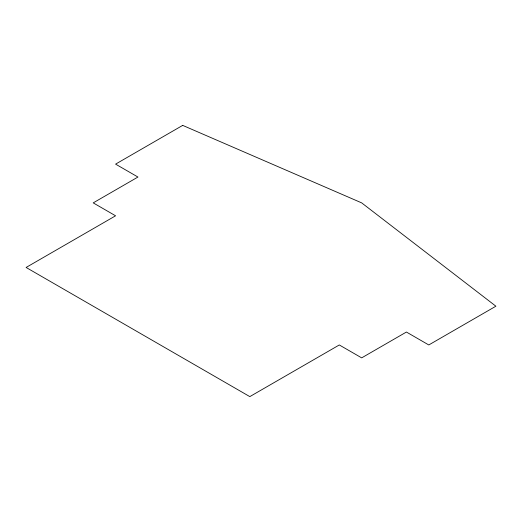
<?xml version="1.0" encoding="UTF-8"?>
<svg xmlns="http://www.w3.org/2000/svg" width="522" height="522" viewBox="0 0 522 522"><rect width="100%" height="100%" fill="white"/><g stroke="black" fill="none" stroke-linecap="round" stroke-linejoin="round"><path stroke-width="0.78" d="M182.7 125.384L115.584 164.13L137.958 177.043L93.216 202.875L115.584 215.795L26.1 267.46L249.816 396.616L339.3 344.957L361.674 357.87L406.416 332.038L428.784 344.957L495.9 306.205L361.674 202.875L182.7 125.384"/></g></svg>
